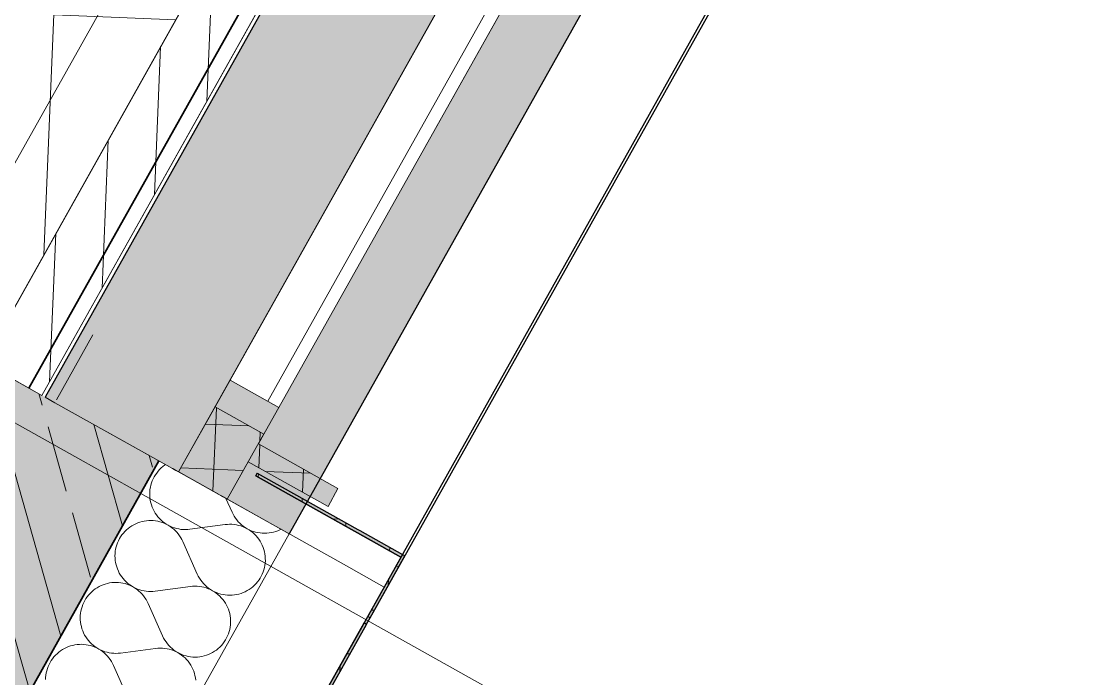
# Model space of a CAD drawing. Header units: metres. Extents: x -27.1 to 50.1, y 105.7 to 163.4.
# Drawn here: x 0.913 to 2.339, y 129.683 to 130.566 of the extents above; entities that cross this region are included whole.
import ezdxf

# ---------------------------------------------------------------- set-up
doc = ezdxf.new("R2010")
doc.units = ezdxf.units.M
doc.header["$MEASUREMENT"] = 0
for name, pattern in [('Achse', [0.0023, 0.0015, -0.0008]), ('Punktlinie', [0.0035, 0, -0.0035]), ('Strichlinie', [0.004, 0.003, -0.001]), ('Strichlinie_ eng', [0.0023, 0.0015, -0.0008]), ('Strichpunktlinie', [0.006703, 0.003528, -0.001764, 0, -0.001411]), ('Wipeout_Contour', [1, 0, -1])]:
    doc.linetypes.add(name, pattern=pattern)
for name, color, linetype in [('00  Raster', 7, 'Continuous'), ('00  Raster Ausbau', 7, 'Continuous'), ('10  Fassade', 7, 'Continuous'), ('10  Fassade_Deckschraffur', 7, 'Continuous'), ('10  Fassade_Schnittschraffur', 7, 'Continuous'), ('10  Treppen + Rampen', 7, 'Continuous'), ('10  Wand Massiv', 7, 'Continuous'), ('10  Wand Massiv_Deckschraffur', 7, 'Continuous'), ('10  Wand Massiv_Fenster', 7, 'Continuous'), ('10  Wand Massiv_Schnittschraffur', 7, 'Continuous'), ('20  Möbel', 7, 'Continuous'), ('Neubau_20  Decke Abhangdecke', 7, 'Continuous'), ('Neubau_20  Decke Abhangdecke_Deckschraffur', 7, 'Continuous'), ('Neubau_20  Deckenspiegel + Einbauten', 7, 'Continuous'), ('Neubau_50 NUF - Raumstempel MIETERAUSBAU', 7, 'Continuous')]:
    doc.layers.add(name, color=color, linetype=linetype)
pattern_1 = [(87.605446, (0, 0), (-0.059947608, 0.00250684), []), (177.605446, (0, 0), (0.00250684, 0.059947608), [])]

# ---------------------------------------------------------------- blocks, each defined once
blk = doc.blocks.new('*X11', base_point=(-0.1628, 98.0075))
at = {"layer": '10  Wand Massiv_Schnittschraffur', "color": 98, "linetype": 'Continuous', "lineweight": 13, "ltscale": 1000, "true_color": 0x000100}
for p, q in [((1.1027, 129.9682), (1.1004, 129.9663)), ((1.1051, 129.97), (1.1027, 129.9682)), ((1.1062, 129.9708), (1.1051, 129.97)), ((1.0911, 129.9545), (1.0897, 129.9518)), ((1.0927, 129.9571), (1.0911, 129.9545)), ((1.0944, 129.9595), (1.0927, 129.9571)), ((1.0962, 129.9619), (1.0944, 129.9595)), ((1.0983, 129.9641), (1.0962, 129.9619)), ((1.1004, 129.9663), (1.0983, 129.9641)), ((1.0859, 129.9404), (1.0854, 129.9374)), ((1.0866, 129.9433), (1.0859, 129.9404)), ((1.0875, 129.9462), (1.0866, 129.9433)), ((1.0885, 129.9491), (1.0875, 129.9462)), ((1.0897, 129.9518), (1.0885, 129.9491)), ((1.0851, 129.9344), (1.085, 129.9314)), ((1.085, 129.9314), (1.0851, 129.9284)), ((1.0854, 129.9374), (1.0851, 129.9344)), ((1.0851, 129.9284), (1.0854, 129.9254)), ((1.0854, 129.9254), (1.0858, 129.9224)), ((1.1955, 129.9069), (1.1873, 129.9254)), ((1.0858, 129.9224), (1.0865, 129.9195)), ((1.0865, 129.9195), (1.0873, 129.9166)), ((1.0873, 129.9166), (1.0883, 129.9138)), ((1.0883, 129.9138), (1.0895, 129.911)), ((1.0895, 129.911), (1.0909, 129.9083)), ((1.0808, 129.8955), (1.0778, 129.895)), ((1.0838, 129.8957), (1.0808, 129.8955)), ((1.0868, 129.8957), (1.0838, 129.8957)), ((1.0898, 129.8956), (1.0868, 129.8957)), ((1.0928, 129.8953), (1.0898, 129.8956)), ((1.0909, 129.9083), (1.0924, 129.9057)), ((1.0924, 129.9057), (1.0941, 129.9032)), ((1.0958, 129.8947), (1.0928, 129.8953)), ((1.0941, 129.9032), (1.096, 129.9009)), ((1.096, 129.9009), (1.098, 129.8986)), ((1.098, 129.8986), (1.1001, 129.8965)), ((1.1001, 129.8965), (1.1024, 129.8945)), ((1.1955, 129.9069), (1.1968, 129.9042)), ((1.1968, 129.9042), (1.1983, 129.9015)), ((1.1983, 129.9015), (1.2, 129.899)), ((1.2, 129.899), (1.2018, 129.8965)), ((1.2018, 129.8965), (1.2038, 129.8942)), ((1.0517, 129.8811), (1.0497, 129.8788)), ((1.0539, 129.8832), (1.0517, 129.8811)), ((1.0561, 129.8851), (1.0539, 129.8832)), ((1.0585, 129.887), (1.0561, 129.8851)), ((1.061, 129.8886), (1.0585, 129.887)), ((1.0637, 129.8901), (1.061, 129.8886)), ((1.0664, 129.8915), (1.0637, 129.8901)), ((1.0691, 129.8926), (1.0664, 129.8915)), ((1.072, 129.8936), (1.0691, 129.8926)), ((1.0749, 129.8944), (1.072, 129.8936)), ((1.0778, 129.895), (1.0749, 129.8944)), ((1.0987, 129.894), (1.0958, 129.8947)), ((1.1016, 129.8932), (1.0987, 129.894)), ((1.1044, 129.8921), (1.1016, 129.8932)), ((1.1024, 129.8945), (1.1047, 129.8926)), ((1.1072, 129.8908), (1.1044, 129.8921)), ((1.1047, 129.8926), (1.1072, 129.8909)), ((1.1072, 129.8909), (1.1098, 129.8894)), ((1.1098, 129.8894), (1.1072, 129.8908)), ((1.1098, 129.8894), (1.1125, 129.8881)), ((1.1124, 129.8878), (1.1098, 129.8894)), ((1.1148, 129.8861), (1.1124, 129.8878)), ((1.1125, 129.8881), (1.1153, 129.8869)), ((1.1172, 129.8842), (1.1148, 129.8861)), ((1.1153, 129.8869), (1.1181, 129.8859)), ((1.1194, 129.8822), (1.1172, 129.8842)), ((1.1181, 129.8859), (1.121, 129.885)), ((1.1215, 129.88), (1.1194, 129.8822)), ((1.121, 129.885), (1.124, 129.8844)), ((1.124, 129.8844), (1.1269, 129.8839)), ((1.1269, 129.8839), (1.1299, 129.8837)), ((1.1299, 129.8837), (1.1329, 129.8836)), ((1.1329, 129.8836), (1.136, 129.8837)), ((1.136, 129.8837), (1.139, 129.884)), ((1.1862, 129.8903), (1.139, 129.884)), ((1.1892, 129.8906), (1.1862, 129.8903)), ((1.1922, 129.8907), (1.1892, 129.8906)), ((1.1953, 129.8907), (1.1922, 129.8907)), ((1.1983, 129.8904), (1.1953, 129.8907)), ((1.2014, 129.8899), (1.1983, 129.8904)), ((1.2043, 129.8892), (1.2014, 129.8899)), ((1.2038, 129.8942), (1.2059, 129.892)), ((1.2073, 129.8884), (1.2043, 129.8892)), ((1.2059, 129.892), (1.2082, 129.8899)), ((1.2102, 129.8873), (1.2073, 129.8884)), ((1.2082, 129.8899), (1.2105, 129.888)), ((1.213, 129.8861), (1.2102, 129.8873)), ((1.2105, 129.888), (1.2131, 129.8863)), ((1.2157, 129.8847), (1.213, 129.8861)), ((1.2131, 129.8863), (1.2157, 129.8847)), ((1.2157, 129.8847), (1.2184, 129.8833)), ((1.2183, 129.8831), (1.2157, 129.8847)), ((1.2208, 129.8814), (1.2183, 129.8831)), ((1.2184, 129.8833), (1.2212, 129.8821)), ((1.2232, 129.8795), (1.2208, 129.8814)), ((1.2212, 129.8821), (1.224, 129.881)), ((1.224, 129.881), (1.227, 129.8801)), ((1.2512, 129.8802), (1.2541, 129.881)), ((1.2541, 129.881), (1.2569, 129.8821)), ((1.2569, 129.8821), (1.2597, 129.8833)), ((1.2597, 129.8833), (1.2611, 129.884)), ((1.0432, 129.8687), (1.0419, 129.866)), ((1.0446, 129.8714), (1.0432, 129.8687)), ((1.0461, 129.874), (1.0446, 129.8714)), ((1.0478, 129.8765), (1.0461, 129.874)), ((1.0497, 129.8788), (1.0478, 129.8765)), ((1.1234, 129.8777), (1.1215, 129.88)), ((1.1252, 129.8753), (1.1234, 129.8777)), ((1.1269, 129.8727), (1.1252, 129.8753)), ((1.1283, 129.8701), (1.1269, 129.8727)), ((1.1296, 129.8674), (1.1283, 129.8701)), ((1.1489, 129.8239), (1.1296, 129.8674)), ((1.2255, 129.8774), (1.2232, 129.8795)), ((1.2276, 129.8753), (1.2255, 129.8774)), ((1.227, 129.8801), (1.2299, 129.8795)), ((1.2296, 129.8729), (1.2276, 129.8753)), ((1.2314, 129.8705), (1.2296, 129.8729)), ((1.2299, 129.8795), (1.233, 129.879)), ((1.2331, 129.8679), (1.2314, 129.8705)), ((1.233, 129.879), (1.236, 129.8787)), ((1.2346, 129.8653), (1.2331, 129.8679)), ((1.236, 129.8787), (1.2391, 129.8786)), ((1.2391, 129.8786), (1.2421, 129.8787)), ((1.2421, 129.8787), (1.2452, 129.879)), ((1.2452, 129.879), (1.2482, 129.8795)), ((1.2482, 129.8795), (1.2512, 129.8802)), ((1.0389, 129.8544), (1.0386, 129.8514)), ((1.0394, 129.8573), (1.0389, 129.8544)), ((1.04, 129.8603), (1.0394, 129.8573)), ((1.0409, 129.8631), (1.04, 129.8603)), ((1.0419, 129.866), (1.0409, 129.8631)), ((1.2359, 129.8625), (1.2346, 129.8653)), ((1.2371, 129.8597), (1.2359, 129.8625)), ((1.2381, 129.8568), (1.2371, 129.8597)), ((1.2389, 129.8539), (1.2381, 129.8568)), ((1.2394, 129.8509), (1.2389, 129.8539)), ((1.0386, 129.8514), (1.0385, 129.8483)), ((1.0385, 129.8483), (1.0386, 129.8453)), ((1.0386, 129.8453), (1.0388, 129.8423)), ((1.0388, 129.8423), (1.0393, 129.8394)), ((1.0393, 129.8394), (1.0399, 129.8364)), ((1.2398, 129.8478), (1.2394, 129.8509)), ((1.2395, 129.8356), (1.2399, 129.8387)), ((1.24, 129.8448), (1.2398, 129.8478)), ((1.2399, 129.8387), (1.2401, 129.8417)), ((1.2401, 129.8417), (1.24, 129.8448)), ((1.0399, 129.8364), (1.0408, 129.8335)), ((1.0408, 129.8335), (1.0418, 129.8307)), ((1.0418, 129.8307), (1.043, 129.8279)), ((1.043, 129.8279), (1.0443, 129.8252)), ((1.0443, 129.8252), (1.0459, 129.8226)), ((1.1489, 129.8239), (1.1502, 129.8211)), ((1.2347, 129.8212), (1.236, 129.8239)), ((1.236, 129.8239), (1.2372, 129.8268)), ((1.2372, 129.8268), (1.2381, 129.8297)), ((1.2381, 129.8297), (1.2389, 129.8326)), ((1.2389, 129.8326), (1.2395, 129.8356)), ((1.0226, 129.8095), (1.0198, 129.8084)), ((1.0254, 129.8105), (1.0226, 129.8095)), ((1.0283, 129.8113), (1.0254, 129.8105)), ((1.0313, 129.8119), (1.0283, 129.8113)), ((1.0343, 129.8124), (1.0313, 129.8119)), ((1.0373, 129.8126), (1.0343, 129.8124)), ((1.0403, 129.8127), (1.0373, 129.8126)), ((1.0433, 129.8125), (1.0403, 129.8127)), ((1.0463, 129.8122), (1.0433, 129.8125)), ((1.0459, 129.8226), (1.0476, 129.8201)), ((1.0492, 129.8117), (1.0463, 129.8122)), ((1.0476, 129.8201), (1.0494, 129.8178)), ((1.0522, 129.811), (1.0492, 129.8117)), ((1.0494, 129.8178), (1.0514, 129.8155)), ((1.0514, 129.8155), (1.0535, 129.8134)), ((1.0551, 129.8101), (1.0522, 129.811)), ((1.0535, 129.8134), (1.0558, 129.8114)), ((1.0579, 129.809), (1.0551, 129.8101)), ((1.0558, 129.8114), (1.0582, 129.8096)), ((1.0582, 129.8096), (1.0607, 129.8079)), ((1.1502, 129.8211), (1.1517, 129.8184)), ((1.1517, 129.8184), (1.1534, 129.8159)), ((1.1534, 129.8159), (1.1552, 129.8134)), ((1.1552, 129.8134), (1.1572, 129.8111)), ((1.1572, 129.8111), (1.1593, 129.8089)), ((1.2257, 129.809), (1.2278, 129.8112)), ((1.2278, 129.8112), (1.2297, 129.8135)), ((1.2297, 129.8135), (1.2316, 129.816)), ((1.2316, 129.816), (1.2332, 129.8185)), ((1.2332, 129.8185), (1.2347, 129.8212)), ((1.0031, 129.7957), (1.0013, 129.7934)), ((1.0052, 129.798), (1.0031, 129.7957)), ((1.0073, 129.8001), (1.0052, 129.798)), ((1.0096, 129.8021), (1.0073, 129.8001)), ((1.012, 129.8039), (1.0096, 129.8021)), ((1.0145, 129.8055), (1.012, 129.8039)), ((1.0171, 129.807), (1.0145, 129.8055)), ((1.0198, 129.8084), (1.0171, 129.807)), ((1.0606, 129.8077), (1.0579, 129.809)), ((1.0633, 129.8063), (1.0606, 129.8077)), ((1.0607, 129.8079), (1.0633, 129.8063)), ((1.0633, 129.8063), (1.066, 129.805)), ((1.0658, 129.8047), (1.0633, 129.8063)), ((1.0683, 129.803), (1.0658, 129.8047)), ((1.066, 129.805), (1.0687, 129.8038)), ((1.0706, 129.8011), (1.0683, 129.803)), ((1.0687, 129.8038), (1.0716, 129.8028)), ((1.0729, 129.7991), (1.0706, 129.8011)), ((1.0716, 129.8028), (1.0745, 129.802)), ((1.0749, 129.7969), (1.0729, 129.7991)), ((1.0745, 129.802), (1.0774, 129.8013)), ((1.0769, 129.7946), (1.0749, 129.7969)), ((1.0774, 129.8013), (1.0804, 129.8009)), ((1.0804, 129.8009), (1.0834, 129.8006)), ((1.0834, 129.8006), (1.0864, 129.8005)), ((1.0864, 129.8005), (1.0894, 129.8006)), ((1.0894, 129.8006), (1.0924, 129.8009)), ((1.1396, 129.8072), (1.0924, 129.8009)), ((1.1426, 129.8075), (1.1396, 129.8072)), ((1.1457, 129.8077), (1.1426, 129.8075)), ((1.1487, 129.8076), (1.1457, 129.8077)), ((1.1518, 129.8073), (1.1487, 129.8076)), ((1.1548, 129.8068), (1.1518, 129.8073)), ((1.1578, 129.8061), (1.1548, 129.8068)), ((1.1607, 129.8053), (1.1578, 129.8061)), ((1.1593, 129.8089), (1.1616, 129.8068)), ((1.1636, 129.8042), (1.1607, 129.8053)), ((1.1616, 129.8068), (1.164, 129.8049)), ((1.1664, 129.803), (1.1636, 129.8042)), ((1.164, 129.8049), (1.1665, 129.8032)), ((1.1691, 129.8016), (1.1664, 129.803)), ((1.1665, 129.8032), (1.1691, 129.8016)), ((1.1691, 129.8016), (1.1718, 129.8002)), ((1.1717, 129.8), (1.1691, 129.8016)), ((1.1742, 129.7983), (1.1717, 129.8)), ((1.1718, 129.8002), (1.1746, 129.799)), ((1.1766, 129.7964), (1.1742, 129.7983)), ((1.1746, 129.799), (1.1775, 129.7979)), ((1.1789, 129.7944), (1.1766, 129.7964)), ((1.1775, 129.7979), (1.1804, 129.797)), ((1.1804, 129.797), (1.1834, 129.7964)), ((1.1834, 129.7964), (1.1864, 129.7959)), ((1.1864, 129.7959), (1.1895, 129.7956)), ((1.1895, 129.7956), (1.1925, 129.7955)), ((1.1925, 129.7955), (1.1956, 129.7956)), ((1.1956, 129.7956), (1.1986, 129.7959)), ((1.1986, 129.7959), (1.2016, 129.7964)), ((1.2016, 129.7964), (1.2046, 129.7971)), ((1.2046, 129.7971), (1.2075, 129.7979)), ((1.2075, 129.7979), (1.2104, 129.799)), ((1.2104, 129.799), (1.2132, 129.8002)), ((1.2132, 129.8002), (1.2159, 129.8017)), ((1.2159, 129.8017), (1.2185, 129.8033)), ((1.2185, 129.8033), (1.221, 129.805)), ((1.221, 129.805), (1.2234, 129.8069)), ((1.2234, 129.8069), (1.2257, 129.809)), ((0.9954, 129.7829), (0.9944, 129.7801)), ((0.9966, 129.7856), (0.9954, 129.7829)), ((0.998, 129.7883), (0.9966, 129.7856)), ((0.9996, 129.7909), (0.998, 129.7883)), ((1.0013, 129.7934), (0.9996, 129.7909)), ((1.0787, 129.7922), (1.0769, 129.7946)), ((1.0803, 129.7897), (1.0787, 129.7922)), ((1.0818, 129.787), (1.0803, 129.7897)), ((1.0831, 129.7843), (1.0818, 129.787)), ((1.1024, 129.7408), (1.0831, 129.7843)), ((1.181, 129.7922), (1.1789, 129.7944)), ((1.183, 129.7899), (1.181, 129.7922)), ((1.1849, 129.7874), (1.183, 129.7899)), ((1.1865, 129.7849), (1.1849, 129.7874)), ((1.1881, 129.7822), (1.1865, 129.7849)), ((1.1894, 129.7794), (1.1881, 129.7822)), ((0.992, 129.7683), (0.9919, 129.7653)), ((0.9923, 129.7713), (0.992, 129.7683)), ((0.9928, 129.7742), (0.9923, 129.7713)), ((0.9935, 129.7772), (0.9928, 129.7742)), ((0.9944, 129.7801), (0.9935, 129.7772)), ((1.1905, 129.7766), (1.1894, 129.7794)), ((1.1915, 129.7737), (1.1905, 129.7766)), ((1.1923, 129.7708), (1.1915, 129.7737)), ((1.1929, 129.7678), (1.1923, 129.7708)), ((1.1933, 129.7647), (1.1929, 129.7678)), ((0.9919, 129.7653), (0.992, 129.7623)), ((0.992, 129.7623), (0.9923, 129.7593)), ((0.9923, 129.7593), (0.9927, 129.7563)), ((0.9927, 129.7563), (0.9934, 129.7533)), ((0.9934, 129.7533), (0.9942, 129.7504)), ((1.1924, 129.7496), (1.1929, 129.7526)), ((1.1929, 129.7526), (1.1933, 129.7556)), ((1.1935, 129.7617), (1.1933, 129.7647)), ((1.1933, 129.7556), (1.1935, 129.7586)), ((1.1935, 129.7586), (1.1935, 129.7617)), ((0.9942, 129.7504), (0.9952, 129.7476)), ((0.9952, 129.7476), (0.9964, 129.7448)), ((0.9964, 129.7448), (0.9978, 129.7421)), ((0.9978, 129.7421), (0.9993, 129.7396)), ((0.9993, 129.7396), (1.001, 129.7371)), ((1.1024, 129.7408), (1.1037, 129.738)), ((1.1882, 129.7381), (1.1895, 129.7409)), ((1.1895, 129.7409), (1.1906, 129.7437)), ((1.1906, 129.7437), (1.1916, 129.7466)), ((1.1916, 129.7466), (1.1924, 129.7496)), ((0.9706, 129.724), (0.9679, 129.7225)), ((0.9733, 129.7253), (0.9706, 129.724)), ((0.976, 129.7265), (0.9733, 129.7253)), ((0.9789, 129.7274), (0.976, 129.7265)), ((0.9818, 129.7282), (0.9789, 129.7274)), ((0.9847, 129.7289), (0.9818, 129.7282)), ((0.9877, 129.7293), (0.9847, 129.7289)), ((0.9907, 129.7295), (0.9877, 129.7293)), ((0.9937, 129.7296), (0.9907, 129.7295)), ((0.9967, 129.7294), (0.9937, 129.7296)), ((0.9997, 129.7291), (0.9967, 129.7294)), ((1.0027, 129.7286), (0.9997, 129.7291)), ((1.001, 129.7371), (1.0029, 129.7347)), ((1.0056, 129.7279), (1.0027, 129.7286)), ((1.0029, 129.7347), (1.0049, 129.7324)), ((1.0049, 129.7324), (1.007, 129.7303)), ((1.0085, 129.727), (1.0056, 129.7279)), ((1.007, 129.7303), (1.0092, 129.7283)), ((1.0113, 129.7259), (1.0085, 129.727)), ((1.0092, 129.7283), (1.0116, 129.7265)), ((1.0141, 129.7247), (1.0113, 129.7259)), ((1.0116, 129.7265), (1.0141, 129.7248)), ((1.0141, 129.7248), (1.0167, 129.7233)), ((1.0167, 129.7232), (1.0141, 129.7247)), ((1.093, 129.7241), (1.0458, 129.7178)), ((1.0961, 129.7245), (1.093, 129.7241)), ((1.0991, 129.7246), (1.0961, 129.7245)), ((1.1022, 129.7245), (1.0991, 129.7246)), ((1.1052, 129.7242), (1.1022, 129.7245)), ((1.1037, 129.738), (1.1052, 129.7353)), ((1.1052, 129.7353), (1.1069, 129.7328)), ((1.1083, 129.7237), (1.1052, 129.7242)), ((1.1069, 129.7328), (1.1087, 129.7303)), ((1.1087, 129.7303), (1.1107, 129.728)), ((1.1107, 129.728), (1.1128, 129.7258)), ((1.1128, 129.7258), (1.115, 129.7238)), ((1.1768, 129.7238), (1.1791, 129.7259)), ((1.1791, 129.7259), (1.1812, 129.7281)), ((1.1812, 129.7281), (1.1832, 129.7304)), ((1.1832, 129.7304), (1.185, 129.7329)), ((1.185, 129.7329), (1.1867, 129.7354)), ((1.1867, 129.7354), (1.1882, 129.7381)), ((0.9547, 129.7103), (0.953, 129.7078)), ((0.9566, 129.7127), (0.9547, 129.7103)), ((0.9586, 129.7149), (0.9566, 129.7127)), ((0.9608, 129.717), (0.9586, 129.7149)), ((0.963, 129.719), (0.9608, 129.717)), ((0.9654, 129.7208), (0.963, 129.719)), ((0.9679, 129.7225), (0.9654, 129.7208)), ((1.0167, 129.7233), (1.0194, 129.7219)), ((1.0193, 129.7217), (1.0167, 129.7232)), ((1.0217, 129.7199), (1.0193, 129.7217)), ((1.0194, 129.7219), (1.0222, 129.7207)), ((1.0241, 129.718), (1.0217, 129.7199)), ((1.0222, 129.7207), (1.025, 129.7197)), ((1.0263, 129.716), (1.0241, 129.718)), ((1.025, 129.7197), (1.0279, 129.7189)), ((1.0284, 129.7138), (1.0263, 129.716)), ((1.0279, 129.7189), (1.0309, 129.7182)), ((1.0303, 129.7115), (1.0284, 129.7138)), ((1.0321, 129.7091), (1.0303, 129.7115)), ((1.0309, 129.7182), (1.0338, 129.7178)), ((1.0338, 129.7178), (1.0368, 129.7175)), ((1.0368, 129.7175), (1.0398, 129.7174)), ((1.0398, 129.7174), (1.0429, 129.7175)), ((1.0429, 129.7175), (1.0458, 129.7178)), ((1.1112, 129.7231), (1.1083, 129.7237)), ((1.1142, 129.7222), (1.1112, 129.7231)), ((1.117, 129.7212), (1.1142, 129.7222)), ((1.115, 129.7238), (1.1174, 129.7219)), ((1.1198, 129.7199), (1.117, 129.7212)), ((1.1174, 129.7219), (1.1199, 129.7201)), ((1.1226, 129.7185), (1.1198, 129.7199)), ((1.1199, 129.7201), (1.1226, 129.7185)), ((1.1226, 129.7185), (1.1253, 129.7171)), ((1.1252, 129.717), (1.1226, 129.7185)), ((1.1277, 129.7152), (1.1252, 129.717)), ((1.1253, 129.7171), (1.1281, 129.7159)), ((1.1301, 129.7133), (1.1277, 129.7152)), ((1.1281, 129.7159), (1.1309, 129.7148)), ((1.1324, 129.7113), (1.1301, 129.7133)), ((1.1309, 129.7148), (1.1339, 129.714)), ((1.1345, 129.7091), (1.1324, 129.7113)), ((1.1339, 129.714), (1.1368, 129.7133)), ((1.1368, 129.7133), (1.1399, 129.7128)), ((1.1399, 129.7128), (1.1429, 129.7125)), ((1.1429, 129.7125), (1.146, 129.7124)), ((1.146, 129.7124), (1.149, 129.7125)), ((1.149, 129.7125), (1.1521, 129.7128)), ((1.1521, 129.7128), (1.1551, 129.7133)), ((1.1551, 129.7133), (1.158, 129.714)), ((1.158, 129.714), (1.161, 129.7149)), ((1.161, 129.7149), (1.1638, 129.7159)), ((1.1638, 129.7159), (1.1666, 129.7172)), ((1.1666, 129.7172), (1.1693, 129.7186)), ((1.1693, 129.7186), (1.172, 129.7202)), ((1.172, 129.7202), (1.1745, 129.7219)), ((1.1745, 129.7219), (1.1768, 129.7238)), ((0.9478, 129.697), (0.9469, 129.6941)), ((0.9488, 129.6998), (0.9478, 129.697)), ((0.9501, 129.7026), (0.9488, 129.6998)), ((0.9514, 129.7052), (0.9501, 129.7026)), ((0.953, 129.7078), (0.9514, 129.7052)), ((1.0338, 129.7066), (1.0321, 129.7091)), ((1.0352, 129.7039), (1.0338, 129.7066)), ((1.0365, 129.7012), (1.0352, 129.7039)), ((1.0558, 129.6577), (1.0365, 129.7012)), ((1.1365, 129.7068), (1.1345, 129.7091)), ((1.1383, 129.7043), (1.1365, 129.7068)), ((1.14, 129.7018), (1.1383, 129.7043)), ((1.1415, 129.6991), (1.14, 129.7018)), ((1.1428, 129.6964), (1.1415, 129.6991)), ((1.144, 129.6935), (1.1428, 129.6964)), ((0.9455, 129.6852), (0.9454, 129.6822)), ((0.9458, 129.6882), (0.9455, 129.6852)), ((0.9463, 129.6912), (0.9458, 129.6882)), ((0.9469, 129.6941), (0.9463, 129.6912)), ((1.145, 129.6906), (1.144, 129.6935)), ((1.1457, 129.6877), (1.145, 129.6906)), ((1.1463, 129.6847), (1.1457, 129.6877)), ((1.1467, 129.6817), (1.1463, 129.6847))]:
    blk.add_line(p, q, dxfattribs=at)

msp = doc.modelspace()

# ---------------------------------------------------------------- wipeouts: each hides what was drawn before it
at = {"color": 254, "linetype": 'Wipeout_Contour', "lineweight": 0, "ltscale": 578.896248}
msp.add_wipeout([(1.5068, 161.8649), (-18.3925, 126.3498), (-18.2219, 126.2542), (1.6769, 161.7686)], dxfattribs=at).dxf.layer = '10  Fassade_Deckschraffur'

# ---------------------------------------------------------------- next in the draw order: wipeouts: each hides what was drawn before it
at = {"color": 254, "linetype": 'Wipeout_Contour', "lineweight": 0, "ltscale": 579.750368}
msp.add_wipeout([(1.2236, 162.0253), (-18.6764, 126.5088), (-18.6188, 126.4766), (1.2811, 161.9927)], dxfattribs=at).dxf.layer = '10  Fassade_Deckschraffur'

# ---------------------------------------------------------------- next in the draw order: wipeouts: each hides what was drawn before it
at = {"color": 254, "linetype": 'Wipeout_Contour', "lineweight": 0, "ltscale": 579.478915}
msp.add_wipeout([(-18.4602, 126.3877), (1.4393, 161.9032), (1.2811, 161.9927), (-18.6188, 126.4766)], dxfattribs=at).dxf.layer = '10  Fassade_Deckschraffur'

# ---------------------------------------------------------------- next in the draw order: wipeouts: each hides what was drawn before it
at = {"color": 254, "linetype": 'Wipeout_Contour', "lineweight": 0, "ltscale": 579.276268}
msp.add_wipeout([(1.4393, 161.9032), (-18.4602, 126.3877), (-18.4575, 126.3862), (1.4419, 161.9017)], dxfattribs=at).dxf.layer = '10  Fassade_Deckschraffur'

# ---------------------------------------------------------------- next in the draw order: wipeouts: each hides what was drawn before it
at = {"color": 254, "linetype": 'Wipeout_Contour', "lineweight": 0, "ltscale": 579.199344}
msp.add_wipeout([(1.4446, 161.9001), (-18.4548, 126.3847), (-18.4016, 126.3549), (1.4977, 161.8701)], dxfattribs=at).dxf.layer = '10  Fassade_Deckschraffur'

# ---------------------------------------------------------------- next in the draw order: wipeouts: each hides what was drawn before it
at = {"color": 254, "linetype": 'Wipeout_Contour', "lineweight": 0, "ltscale": 579.127053}
msp.add_wipeout([(-18.3972, 126.3524), (1.5021, 161.8676), (1.4977, 161.8701), (-18.4016, 126.3549)], dxfattribs=at).dxf.layer = '10  Fassade_Deckschraffur'

# ---------------------------------------------------------------- next in the draw order: wipeouts: each hides what was drawn before it
at = {"color": 254, "linetype": 'Wipeout_Contour', "lineweight": 0, "ltscale": 579.115674}
msp.add_wipeout([(1.5021, 161.8676), (-18.3972, 126.3524), (-18.3925, 126.3498), (1.5068, 161.8649)], dxfattribs=at).dxf.layer = '10  Fassade_Deckschraffur'

# ---------------------------------------------------------------- next in the draw order: wipeouts: each hides what was drawn before it
at = {"color": 254, "linetype": 'Wipeout_Contour', "lineweight": 0, "ltscale": 557.174827}
msp.add_wipeout([(11.1047, 148.1939), (0.9449, 130.0612), (1.1155, 129.9656), (11.2753, 148.0983)], dxfattribs=at).dxf.layer = '10  Fassade_Deckschraffur'

# ---------------------------------------------------------------- next in the draw order: hatches: boundary and pattern name
at = {"layer": '10  Wand Massiv_Schnittschraffur', "linetype": 'Continuous', "lineweight": 0, "true_color": 0xffffff}
msp.add_hatch(color=7, dxfattribs=at).paths.add_polyline_path([(-0.4755, 127.1683), (1.0975, 129.9757), (0.8794, 130.0979), (-0.6936, 127.2905)])
at = {"layer": '10  Wand Massiv_Schnittschraffur', "linetype": 'Continuous', "lineweight": 13, "true_color": 0x000100}
h = msp.add_hatch(dxfattribs=at)
h.set_pattern_fill('Beton__Stahlbeton_0001', color=98, style=0, pattern_type=2)
h.set_pattern_definition([(105.73796, (0, 0), (0.11550147, 0.03254858), []), (105.73796, (-0.05775, -0.01627), (0.11550147, 0.03254858), [0.09, -0.03])])
h.paths.add_polyline_path([(-0.4755, 127.1683), (1.0975, 129.9757), (0.8794, 130.0979), (-0.6936, 127.2905)])

# ---------------------------------------------------------------- next in the draw order: linework, layer by layer
at = {"layer": '00  Raster Ausbau', "color": 251, "linetype": 'Achse', "lineweight": 18, "ltscale": 1000, "true_color": 0x5f5f5f}
msp.add_line((1.0731, 129.932), (0.2007, 130.4209), dxfattribs=at)
at = {"layer": '10  Wand Massiv', "color": 7, "linetype": 'Continuous', "lineweight": 13, "ltscale": 1000}
for p, q in [((0.9579, 130.0539), (0.9448, 130.0612)), ((1.0975, 129.9757), (0.9579, 130.0539))]:
    msp.add_line(p, q, dxfattribs=at)
at = {"layer": '10  Wand Massiv', "color": 7, "linetype": 'Continuous', "lineweight": 35, "ltscale": 1000}
msp.add_line((-0.4755, 127.1683), (1.0975, 129.9757), dxfattribs=at)
at = {"layer": '10  Wand Massiv_Fenster', "color": 7, "linetype": 'Continuous', "lineweight": 13, "ltscale": 1000}
for p, q in [((0.9579, 130.0539), (0.9448, 130.0612)), ((1.0975, 129.9757), (0.9579, 130.0539))]:
    msp.add_line(p, q, dxfattribs=at)
at = {"layer": 'Neubau_50 NUF - Raumstempel MIETERAUSBAU', "color": 7, "linetype": 'Punktlinie', "lineweight": 13, "ltscale": 1000, "flags": 128}
msp.add_lwpolyline([(1.009, 130.145), (0.9567, 130.0517), (0.6157, 130.2456)], dxfattribs=at)

# ---------------------------------------------------------------- next in the draw order: wipeouts: each hides what was drawn before it
at = {"color": 254, "linetype": 'Wipeout_Contour', "lineweight": 0, "ltscale": 556.471619}
msp.add_wipeout([(11.5016, 147.9715), (1.3418, 129.8388), (1.3994, 129.8065), (11.5592, 147.9392)], dxfattribs=at).dxf.layer = '10  Fassade_Deckschraffur'

# ---------------------------------------------------------------- next in the draw order: wipeouts: each hides what was drawn before it
at = {"color": 254, "linetype": 'Wipeout_Contour', "lineweight": 0, "ltscale": 556.861201}
msp.add_wipeout([(11.3404, 148.0618), (1.1805, 129.9291), (1.1832, 129.9277), (11.343, 148.0604)], dxfattribs=at).dxf.layer = '10  Fassade_Deckschraffur'

# ---------------------------------------------------------------- next in the draw order: wipeouts: each hides what was drawn before it
at = {"color": 254, "linetype": 'Wipeout_Contour', "lineweight": 0, "ltscale": 556.694508}
msp.add_wipeout([(1.1832, 129.9277), (1.3418, 129.8388), (11.5016, 147.9715), (11.343, 148.0604)], dxfattribs=at).dxf.layer = '10  Fassade_Deckschraffur'

# ---------------------------------------------------------------- next in the draw order: linework, layer by layer
at = {"layer": '10  Fassade', "color": 255, "linetype": 'Punktlinie', "lineweight": 18, "ltscale": 1000, "flags": 128}
msp.add_lwpolyline([(1.3994, 129.8065), (1.3418, 129.8388)], dxfattribs=at)
at = {"layer": '10  Wand Massiv', "color": 7, "linetype": 'Continuous', "lineweight": 13, "ltscale": 1000, "flags": 128}
msp.add_lwpolyline([(-0.2032, 127.245), (1.272, 129.8779)], dxfattribs=at)

# ---------------------------------------------------------------- next in the draw order: wipeouts: each hides what was drawn before it
at = {"color": 254, "linetype": 'Wipeout_Contour', "lineweight": 0, "ltscale": 556.924558}
msp.add_wipeout([(11.2844, 148.0932), (1.1246, 129.9605), (1.1778, 129.9307), (11.3376, 148.0634)], dxfattribs=at).dxf.layer = '10  Fassade_Deckschraffur'

# ---------------------------------------------------------------- next in the draw order: linework, layer by layer
at = {"layer": '10  Fassade', "color": 7, "linetype": 'Continuous', "lineweight": 13, "ltscale": 1000}
msp.add_line((1.3375, 129.9386), (1.3241, 129.9146), dxfattribs=at)
at = {"layer": '10  Fassade', "color": 7, "linetype": 'Strichlinie_ eng', "lineweight": 18, "ltscale": 1000, "flags": 128}
msp.add_lwpolyline([(1.3375, 129.9386), (1.3241, 129.9146)], dxfattribs=at)
at = {"layer": '10  Fassade', "color": 255, "linetype": 'Punktlinie', "lineweight": 18, "ltscale": 1000, "flags": 128}
for points in [[(1.1832, 129.9277), (1.1805, 129.9291)], [(1.3418, 129.8388), (1.1832, 129.9277)]]:
    msp.add_lwpolyline(points, dxfattribs=at)

# ---------------------------------------------------------------- next in the draw order: wipeouts: each hides what was drawn before it
at = {"color": 254, "linetype": 'Wipeout_Contour', "lineweight": 0, "ltscale": 556.984181}
msp.add_wipeout([(1.1246, 129.9605), (11.2844, 148.0932), (11.28, 148.0957), (1.1202, 129.963)], dxfattribs=at).dxf.layer = '10  Fassade_Deckschraffur'

# ---------------------------------------------------------------- next in the draw order: wipeouts: each hides what was drawn before it
at = {"color": 254, "linetype": 'Wipeout_Contour', "lineweight": 0, "ltscale": 556.993566}
msp.add_wipeout([(1.1155, 129.9656), (1.1202, 129.963), (11.28, 148.0957), (11.2753, 148.0983)], dxfattribs=at).dxf.layer = '10  Fassade_Deckschraffur'

# ---------------------------------------------------------------- next in the draw order: hatches: boundary and pattern name
at = {"layer": '10  Fassade_Schnittschraffur', "linetype": 'Continuous', "lineweight": 0, "true_color": 0xffffff}
msp.add_hatch(color=7, dxfattribs=at).paths.add_polyline_path([(1.3375, 129.9386), (1.2307, 129.9985), (1.2172, 129.9745), (1.3241, 129.9146)])
at = {"layer": '10  Fassade_Schnittschraffur', "linetype": 'Continuous', "lineweight": 13, "true_color": 0x000100}
h = msp.add_hatch(dxfattribs=at)
h.set_pattern_fill('Dämmung__hart_1_0001', color=98, style=0, pattern_type=2)
h.set_pattern_definition(pattern_1)
h.paths.add_polyline_path([(1.3375, 129.9386), (1.2307, 129.9985), (1.2172, 129.9745), (1.3241, 129.9146)])
at = {"layer": '10  Wand Massiv_Deckschraffur', "linetype": 'Continuous', "lineweight": 0, "true_color": 0xffffff}
msp.add_hatch(color=7, dxfattribs=at).paths.add_polyline_path([(1.272, 129.8779), (11.4318, 148.0106), (11.2573, 148.1084), (11.1047, 148.1939), (0.9448, 130.0612), (1.0975, 129.9757)])
at = {"layer": 'Neubau_20  Decke Abhangdecke_Deckschraffur', "linetype": 'Continuous', "lineweight": 18, "true_color": 0xdcff15}
h = msp.add_hatch(dxfattribs=at)
h.set_pattern_fill('Bauliche_Anlagen__geplan_55', color=60, style=0, pattern_type=2)
h.set_pattern_definition([(87.60545, (0, 0), (-0.4995634, 0.0208903), []), (177.60545, (0, 0), (0.0208903, 0.4995634), [])])
h.paths.add_polyline_path([(-2.0726, 136.2653), (-3.9973, 132.8303), (0.6744, 130.2127), (0.862, 130.1076), (2.805, 133.5754), (2.6174, 133.6805), (2.5991, 133.6478)])

# ---------------------------------------------------------------- next in the draw order: linework, layer by layer
at = {"layer": '10  Fassade', "color": 255, "linetype": 'Punktlinie', "lineweight": 18, "ltscale": 1000}
msp.add_line((11.2573, 148.1084), (1.0975, 129.9757), dxfattribs=at)
at = {"layer": '10  Fassade', "color": 7, "linetype": 'Continuous', "lineweight": 13, "ltscale": 1000}
for p, q in [((1.2307, 129.9985), (1.3375, 129.9386)), ((1.2172, 129.9745), (1.1891, 129.9243)), ((1.2172, 129.9745), (1.3241, 129.9146)), ((1.1237, 129.961), (1.1891, 129.9243))]:
    msp.add_line(p, q, dxfattribs=at)
at = {"layer": '10  Fassade', "color": 7, "linetype": 'Continuous', "lineweight": 25, "ltscale": 1000}
msp.add_line((1.2293, 129.9592), (1.2273, 129.9557), dxfattribs=at)
at = {"layer": '10  Fassade', "color": 255, "linetype": 'Punktlinie', "lineweight": 18, "ltscale": 1000, "flags": 128}
for points in [[(11.1047, 148.1939), (0.9449, 130.0612)], [(11.2753, 148.0983), (1.1155, 129.9656)], [(11.28, 148.0957), (1.1202, 129.963)], [(11.2844, 148.0932), (1.1246, 129.9605)], [(11.3376, 148.0634), (1.1778, 129.9307)], [(11.3404, 148.0618), (1.1805, 129.9291)], [(11.343, 148.0604), (1.1832, 129.9277)], [(11.5016, 147.9715), (1.3418, 129.8388)], [(11.5592, 147.9392), (1.3994, 129.8065)], [(1.1155, 129.9656), (0.9449, 130.0612)], [(1.1202, 129.963), (1.1155, 129.9656)], [(1.1246, 129.9605), (1.1202, 129.963)], [(1.1778, 129.9307), (1.1246, 129.9605)]]:
    msp.add_lwpolyline(points, dxfattribs=at)
at = {"layer": '10  Fassade', "color": 7, "linetype": 'Strichlinie_ eng', "lineweight": 18, "ltscale": 1000, "flags": 128}
for points in [[(1.1237, 129.961), (1.545, 130.713), (1.7591, 131.0951), (2.2638, 131.9959), (2.419, 132.2728), (2.8648, 133.0685), (3.0789, 133.4506), (3.5836, 134.3513), (3.7388, 134.6283), (4.1846, 135.4239), (4.3987, 135.806), (4.9034, 136.7068), (5.0586, 136.9838), (5.5044, 137.7794), (5.7185, 138.1615), (6.2231, 139.0622), (6.3783, 139.3392), (6.8241, 140.1349), (7.0382, 140.517), (7.5429, 141.4177), (7.6981, 141.6947), (8.1439, 142.4903), (8.358, 142.8724), (8.8627, 143.7732), (9.0179, 144.0502), (9.4637, 144.8458), (9.6778, 145.2279), (10.1825, 146.1286), (10.3377, 146.4056), (10.7834, 147.2012), (10.9975, 147.5833), (11.2835, 148.0937)], [(1.1891, 129.9243), (1.6105, 130.6763), (1.8246, 131.0585), (2.3293, 131.9592), (2.4844, 132.2362), (2.9302, 133.0318), (3.1443, 133.4139), (3.649, 134.3147), (3.8042, 134.5916), (4.25, 135.3873), (4.4641, 135.7694), (4.9688, 136.6701), (5.124, 136.9471), (5.5698, 137.7427), (5.7839, 138.1248), (6.2886, 139.0256), (6.4438, 139.3026), (6.8896, 140.0982), (7.1037, 140.4803), (7.6083, 141.381), (7.7635, 141.658), (8.2093, 142.4537), (8.4234, 142.8358), (8.9281, 143.7365), (9.0833, 144.0135), (9.5291, 144.8091), (9.7432, 145.1912), (10.2479, 146.092), (10.4031, 146.369), (10.8489, 147.1646), (11.063, 147.5467), (11.3489, 148.057)], [(1.2307, 129.9985), (1.3375, 129.9386)], [(1.3241, 129.9146), (1.2172, 129.9745)], [(1.1237, 129.961), (1.1891, 129.9243)]]:
    msp.add_lwpolyline(points, dxfattribs=at)
at = {"layer": '10  Fassade', "color": 7, "linetype": 'Strichlinie', "lineweight": 25, "ltscale": 1000, "flags": 128}
msp.add_lwpolyline([(1.2273, 129.9557), (1.2293, 129.9592)], dxfattribs=at)
at = {"layer": '10  Wand Massiv', "color": 7, "linetype": 'Continuous', "lineweight": 13, "ltscale": 1000}
msp.add_line((1.272, 129.8779), (1.0975, 129.9757), dxfattribs=at)
at = {"layer": '10  Wand Massiv', "color": 7, "linetype": 'Continuous', "lineweight": 13, "ltscale": 1000, "flags": 128}
msp.add_lwpolyline([(1.272, 129.8779), (1.0975, 129.9757)], dxfattribs=at)
at = {"layer": '10  Wand Massiv_Fenster', "color": 7, "linetype": 'Continuous', "lineweight": 25, "ltscale": 1000}
for p, q in [((11.1047, 148.1939), (0.9448, 130.0612)), ((11.4318, 148.0106), (1.272, 129.8779))]:
    msp.add_line(p, q, dxfattribs=at)
at = {"layer": '10  Wand Massiv_Fenster', "color": 7, "linetype": 'Continuous', "lineweight": 13, "ltscale": 1000}
msp.add_line((1.272, 129.8779), (1.0975, 129.9757), dxfattribs=at)
at = {"layer": '20  Möbel', "color": 9, "linetype": 'Continuous', "lineweight": 18, "ltscale": 1000}
msp.add_line((1.122, 130.7643), (0.8287, 130.2409), dxfattribs=at)
at = {"layer": 'Neubau_20  Decke Abhangdecke', "color": 7, "linetype": 'Continuous', "lineweight": 13, "ltscale": 1000, "flags": 128}
msp.add_lwpolyline([(-2.0726, 136.2653), (-3.9973, 132.8303), (0.6744, 130.2127), (0.862, 130.1076), (2.805, 133.5754), (2.6174, 133.6805), (2.5991, 133.6478)], close=True, dxfattribs=at)

# ---------------------------------------------------------------- next in the draw order: block references
at = {"layer": '10  Treppen + Rampen', "color": 7, "linetype": 'Continuous', "lineweight": 13, "ltscale": 1000}
msp.add_blockref('*X11', (-0.1628, 98.0075), dxfattribs=at)

# ---------------------------------------------------------------- next in the draw order: wipeouts: each hides what was drawn before it
at = {"color": 254, "linetype": 'Wipeout_Contour', "lineweight": 0, "ltscale": 521.394462}
msp.add_wipeout([(1.1726, 130.0482), (1.238, 130.0116), (1.586, 130.6327), (1.5206, 130.6694)], dxfattribs=at).dxf.layer = '10  Fassade_Deckschraffur'

# ---------------------------------------------------------------- next in the draw order: linework, layer by layer
at = {"layer": '10  Fassade', "color": 7, "linetype": 'Continuous', "lineweight": 13, "ltscale": 1000}
for p, q in [((1.1726, 130.0482), (1.1237, 129.961)), ((1.238, 130.0116), (1.2307, 129.9985))]:
    msp.add_line(p, q, dxfattribs=at)
at = {"layer": '10  Fassade', "color": 7, "linetype": 'Continuous', "lineweight": 18, "ltscale": 1000, "flags": 128}
for points in [[(1.1726, 130.0482), (1.5206, 130.6694)], [(1.238, 130.0116), (1.586, 130.6327)]]:
    msp.add_lwpolyline(points, dxfattribs=at)

# ---------------------------------------------------------------- next in the draw order: wipeouts: each hides what was drawn before it
at = {"color": 254, "linetype": 'Wipeout_Contour', "lineweight": 0, "ltscale": 521.394275}
msp.add_wipeout([(1.5659, 130.5968), (1.5005, 130.6334), (1.1927, 130.0842), (1.2581, 130.0475)], dxfattribs=at).dxf.layer = '10  Fassade_Deckschraffur'

# ---------------------------------------------------------------- next in the draw order: hatches: boundary and pattern name
at = {"layer": '10  Fassade_Schnittschraffur', "linetype": 'Continuous', "lineweight": 0, "true_color": 0xffffff}
for points in [[(1.2381, 130.0118), (1.2581, 130.0475), (1.1927, 130.0842), (1.1727, 130.0484)], [(1.1891, 129.9243), (1.2172, 129.9745), (1.2307, 129.9985), (1.238, 130.0116), (1.1726, 130.0482), (1.1237, 129.961)], [(1.1726, 130.0482), (1.238, 130.0116), (1.1727, 130.0484)]]:
    msp.add_hatch(color=7, dxfattribs=at).paths.add_polyline_path(points)
at = {"layer": '10  Fassade_Schnittschraffur', "linetype": 'Continuous', "lineweight": 13, "true_color": 0x000100}
h = msp.add_hatch(dxfattribs=at)
h.set_pattern_fill('Dämmung__hart_1_0001', color=98, style=0, pattern_type=2)
h.set_pattern_definition(pattern_1)
h.paths.add_polyline_path([(1.1891, 129.9243), (1.2172, 129.9745), (1.2307, 129.9985), (1.238, 130.0116), (1.1726, 130.0482), (1.1237, 129.961)])

# ---------------------------------------------------------------- next in the draw order: linework, layer by layer
at = {"layer": '10  Fassade', "color": 7, "linetype": 'Continuous', "lineweight": 18, "ltscale": 1000}
for p, q in [((1.5005, 130.6334), (1.1927, 130.0842)), ((1.5511, 130.6051), (1.2433, 130.0558)), ((1.2581, 130.0475), (1.5659, 130.5968))]:
    msp.add_line(p, q, dxfattribs=at)
at = {"layer": '10  Fassade', "color": 7, "linetype": 'Continuous', "lineweight": 13, "ltscale": 1000}
msp.add_line((1.1726, 130.0482), (1.238, 130.0116), dxfattribs=at)
at = {"layer": '10  Fassade', "color": 7, "linetype": 'Continuous', "lineweight": 18, "ltscale": 1000, "flags": 128}
for points in [[(1.2381, 130.0118), (1.2581, 130.0475), (1.1927, 130.0842), (1.1727, 130.0484)], [(1.238, 130.0116), (1.1727, 130.0484)]]:
    msp.add_lwpolyline(points, close=True, dxfattribs=at)

# ---------------------------------------------------------------- next in the draw order: wipeouts: each hides what was drawn before it
at = {"color": 254, "linetype": 'Wipeout_Contour', "lineweight": 0, "ltscale": 523.831421}
msp.add_wipeout([(2.6921, 132.1138), (1.3773, 129.7671), (1.3807, 129.7651), (2.6956, 132.1119)], dxfattribs=at).dxf.layer = '10  Fassade_Deckschraffur'

# ---------------------------------------------------------------- next in the draw order: hatches: boundary and pattern name
at = {"layer": '10  Fassade_Schnittschraffur', "linetype": 'Continuous', "lineweight": 0, "true_color": 0xffffff}
msp.add_hatch(color=7, dxfattribs=at).paths.add_polyline_path([(1.2273, 129.9557), (1.4218, 129.8467), (1.4238, 129.8502), (1.2293, 129.9592)])
at = {"layer": '10  Fassade_Schnittschraffur', "linetype": 'Continuous', "lineweight": 13, "true_color": 0x000100}
h = msp.add_hatch(dxfattribs=at)
h.set_pattern_fill('Dämmung__hart_1_0001', color=98, style=0, pattern_type=2)
h.set_pattern_definition(pattern_1)
h.paths.add_polyline_path([(1.2273, 129.9557), (1.4218, 129.8467), (1.4238, 129.8502), (1.2293, 129.9592)])

# ---------------------------------------------------------------- next in the draw order: linework, layer by layer
at = {"layer": '10  Fassade', "color": 7, "linetype": 'Continuous', "lineweight": 25, "ltscale": 1000}
for p, q in [((1.2273, 129.9557), (1.4218, 129.8467)), ((1.2293, 129.9592), (1.4238, 129.8502)), ((1.4238, 129.8502), (1.4218, 129.8467))]:
    msp.add_line(p, q, dxfattribs=at)
at = {"layer": '10  Fassade', "color": 7, "linetype": 'Continuous', "lineweight": 25, "ltscale": 1000, "flags": 128}
msp.add_lwpolyline([(1.3773, 129.7671), (2.6921, 132.1138)], dxfattribs=at)
at = {"layer": '10  Fassade', "color": 7, "linetype": 'Strichlinie', "lineweight": 25, "ltscale": 1000, "flags": 128}
for points in [[(1.4218, 129.8467), (1.2273, 129.9557)], [(1.2293, 129.9592), (1.4238, 129.8502)], [(1.4238, 129.8502), (1.4218, 129.8467)]]:
    msp.add_lwpolyline(points, dxfattribs=at)

# ---------------------------------------------------------------- next in the draw order: wipeouts: each hides what was drawn before it
at = {"color": 254, "linetype": 'Wipeout_Contour', "lineweight": 0, "ltscale": 514.345843}
msp.add_wipeout([(1.3724, 129.7584), (0.055, 127.4073), (0.0585, 127.4053), (1.3759, 129.7564)], dxfattribs=at).dxf.layer = '10  Fassade_Deckschraffur'

# ---------------------------------------------------------------- next in the draw order: hatches: boundary and pattern name
at = {"layer": '10  Fassade_Schnittschraffur', "linetype": 'Continuous', "lineweight": 0, "true_color": 0xffffff}
msp.add_hatch(color=7, dxfattribs=at).paths.add_polyline_path([(1.4273, 129.8482), (1.4238, 129.8502), (1.206, 129.4615), (1.2095, 129.4595)])
at = {"layer": '10  Fassade_Schnittschraffur', "linetype": 'Continuous', "lineweight": 13, "true_color": 0x000100}
h = msp.add_hatch(dxfattribs=at)
h.set_pattern_fill('Dämmung__hart_1_0001', color=98, style=0, pattern_type=2)
h.set_pattern_definition(pattern_1)
h.paths.add_polyline_path([(1.4273, 129.8482), (1.4238, 129.8502), (1.206, 129.4615), (1.2095, 129.4595)])

# ---------------------------------------------------------------- next in the draw order: linework, layer by layer
at = {"layer": '00  Raster Ausbau', "color": 251, "linetype": 'Achse', "lineweight": 18, "ltscale": 1000, "true_color": 0x5f5f5f}
msp.add_line((1.9455, 129.4432), (1.0731, 129.932), dxfattribs=at)
at = {"layer": '10  Fassade', "color": 7, "linetype": 'Continuous', "lineweight": 25, "ltscale": 1000, "flags": 128}
for points in [[(1.3807, 129.7651), (2.6956, 132.1119)], [(1.3807, 129.7651), (1.3773, 129.7671)], [(-0.0074, 127.2958), (0.055, 127.4073), (1.3724, 129.7584)], [(-0.0039, 127.2938), (0.0585, 127.4053), (1.3759, 129.7564)], [(1.3759, 129.7564), (1.3724, 129.7584)]]:
    msp.add_lwpolyline(points, dxfattribs=at)
msp.add_lwpolyline([(1.4273, 129.8482), (1.4238, 129.8502), (1.206, 129.4615), (1.2095, 129.4595)], close=True, dxfattribs=at)

# ---------------------------------------------------------------- next in the draw order: wipeouts: each hides what was drawn before it
at = {"color": 254, "linetype": 'Wipeout_Contour', "lineweight": 0, "ltscale": 527.348542}
msp.add_wipeout([(2.8835, 133.5314), (2.805, 133.5754), (0.862, 130.1076), (0.9405, 130.0637)], dxfattribs=at).dxf.layer = 'Neubau_20  Deckenspiegel + Einbauten'

# ---------------------------------------------------------------- next in the draw order: hatches: boundary and pattern name
at = {"layer": 'Neubau_20  Deckenspiegel + Einbauten', "linetype": 'Continuous', "lineweight": 0, "true_color": 0x000000}
h = msp.add_hatch(dxfattribs=at)
h.set_pattern_fill('Mauerwerk_0001', color=18, style=0, pattern_type=2)
h.set_pattern_definition([(87.605446, (0, 0), (-0.06494324, 0.002715745), [])])
h.paths.add_polyline_path([(2.8835, 133.5314), (2.805, 133.5754), (0.862, 130.1076), (0.9405, 130.0637)])

# ---------------------------------------------------------------- next in the draw order: linework, layer by layer
at = {"layer": '00  Raster', "color": 7, "linetype": 'Strichpunktlinie', "lineweight": 13, "ltscale": 1000}
msp.add_line((4.9357, 127.7678), (-14.6736, 138.755), dxfattribs=at)
at = {"layer": 'Neubau_20  Deckenspiegel + Einbauten', "color": 7, "linetype": 'Continuous', "lineweight": 13, "ltscale": 1000}
for p, q in [((0.862, 130.1076), (2.805, 133.5754)), ((2.8835, 133.5314), (0.9405, 130.0637)), ((0.9405, 130.0637), (0.862, 130.1076))]:
    msp.add_line(p, q, dxfattribs=at)
at = {"layer": 'Neubau_20  Deckenspiegel + Einbauten', "color": 181, "linetype": 'Achse', "lineweight": 35, "ltscale": 1000, "true_color": 0xa851ff}
msp.add_line((0.923, 130.0734), (2.866, 133.5412), dxfattribs=at)
at = {"layer": 'Neubau_20  Deckenspiegel + Einbauten', "color": 7, "linetype": 'Continuous', "lineweight": 13, "ltscale": 1000, "flags": 128}
msp.add_lwpolyline([(2.8835, 133.5314), (0.9405, 130.0637), (0.862, 130.1076), (2.805, 133.5754)], close=True, dxfattribs=at)

doc.saveas('drawing.dxf')
